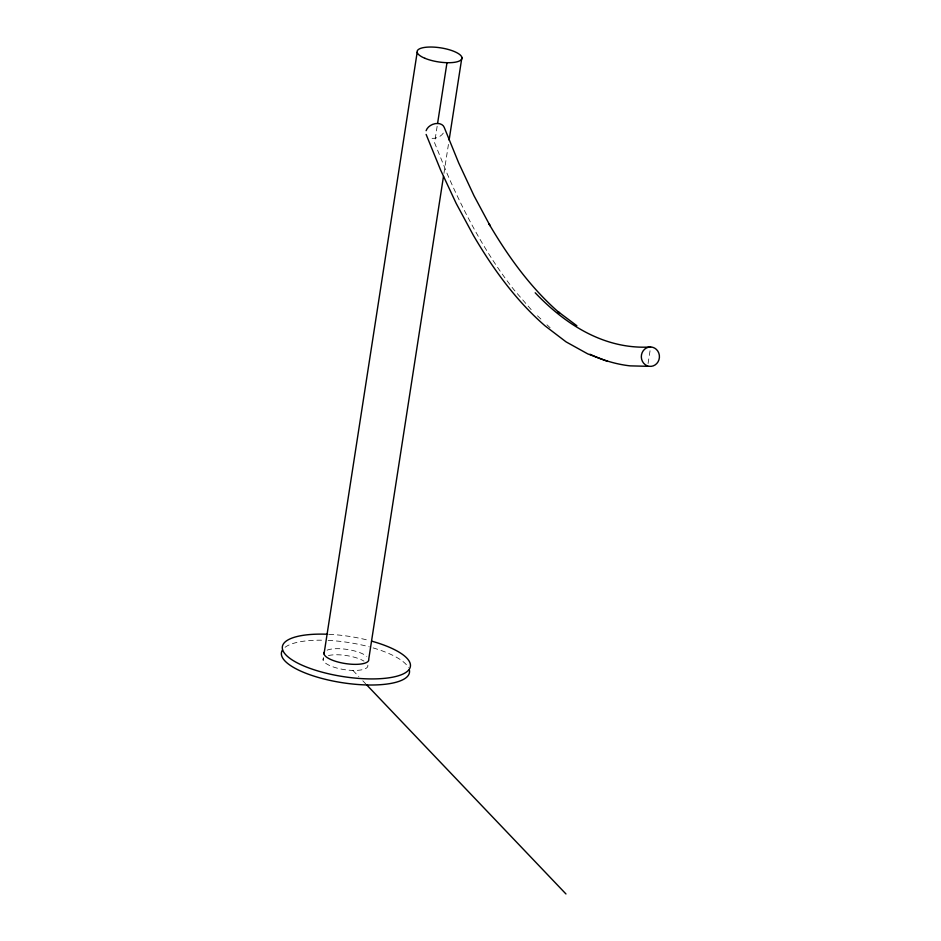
<?xml version="1.0" encoding="UTF-8"?>
<svg xmlns="http://www.w3.org/2000/svg" width="941" height="941" viewBox="0 0 941 941"><rect width="100%" height="100%" fill="white"/><g stroke="black" fill="none" stroke-linecap="round" stroke-linejoin="round"><path stroke-width="0.71" stroke-dasharray="4.71 3.53" d="M323.092 660.041L323.469 657.606M437.153 126.235L434.589 142.82L447.351 174.156A905.066 324.68 -88.5 0 0 514.068 289.887L532.183 310.789M443.94 173.415L448.434 144.42M648.067 363.555L650.207 349.758M537.464 315.8L541.687 319.799M546.968 324.798L550.144 327.797M352.91 670.427L358.839 676.65M362.803 680.802L365.767 683.919M443.317 133.081A9.716 7.01 -22.2 0 1 430.507 138.056M329.068 634.316A64.776 20.337 8.8 0 1 368.943 640.421M327.08 650.172A22.666 7.116 8.8 0 1 347.605 649.502A22.666 7.116 8.8 0 1 366.814 656.395M367.813 665.158A22.666 7.116 8.8 0 1 344.241 669.616A22.666 7.116 8.8 0 1 323.41 658.206M328.421 655.548A22.666 7.116 8.8 0 1 363.955 661.111M285.076 647.302A64.776 20.337 8.8 0 1 324.151 640.245M328.127 640.398A64.776 20.337 8.8 0 1 369.307 646.843M373.13 647.914A64.776 20.337 8.8 0 1 408.488 667.663"/><path stroke-width="1.41" d="M324.033 653.96L417.169 52.32M437.577 123.471L446.987 62.694M443.493 176.308L368.754 659.076A22.666 7.116 8.8 0 1 345.182 663.534A22.666 7.116 8.8 0 1 324.351 652.125M449.104 140.068L461.902 57.436M647.643 366.308L630.094 365.861A905.03 324.669 -88.5 0 1 590.066 354.275M607.651 361.426L587.749 353.887L566.059 341.865L545.145 325.915C515.844 300.497 492.978 268.738 473.441 235.45L456.15 203.35L440.659 170.133L426.132 134.445M576.857 325.751L557.978 311.589L559.672 313.118C530.83 288.064 508.305 256.787 489.061 224.005L490.096 225.769L474.005 195.763L458.679 162.899L444.234 127.4A9.716 7.01 -22.2 0 0 435.154 123.659A9.716 7.01 -22.2 0 0 426.12 130.681M366.755 684.954L565.953 893.95M650.631 346.982A9.704 9.057 -88.5 0 0 642.409 361.332A9.704 9.057 -88.5 0 0 658.088 361.744A9.704 9.057 -88.5 0 0 650.631 346.982A885.634 317.705 -88.5 0 1 535.194 292.78M371.53 641.115A64.776 20.337 8.8 0 1 395.667 676.52A64.776 20.337 8.8 0 1 293.004 660.464A64.776 20.337 8.8 0 1 327.727 634.258M409.347 669.91A64.776 20.337 8.8 0 1 342.006 682.648A64.776 20.337 8.8 0 1 282.453 650.055M424.944 58.307A22.666 7.116 8.8 0 0 461.584 59.259A22.666 7.116 8.8 0 0 432.072 47.05A22.666 7.116 8.8 0 0 424.944 58.307"/></g></svg>
